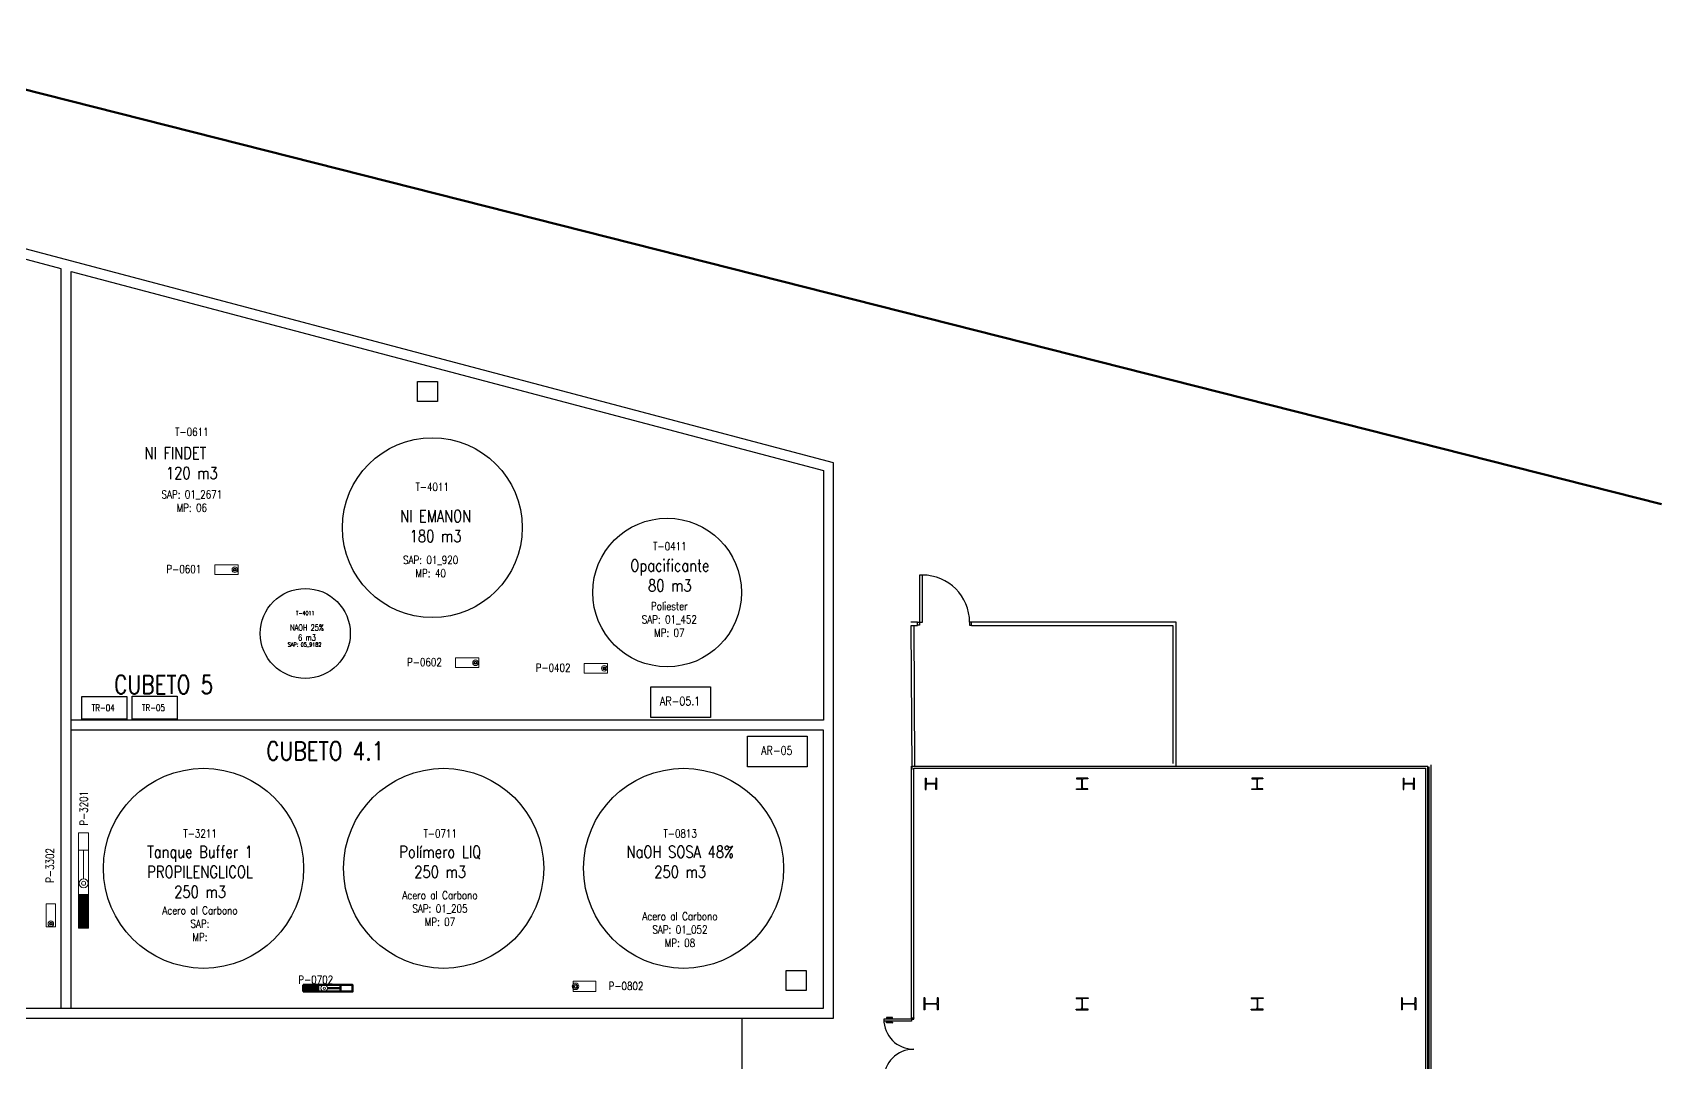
# Model space of a CAD drawing. Header units: millimetres. Extents: x 193743 to 194604, y 95927 to 96224.
# Drawn here: x 194442.8 to 194567, y 96106.3 to 96184.9 of the extents above; entities that cross this region are included whole.
import ezdxf
from ezdxf.enums import TextEntityAlignment as Align

# ---------------------------------------------------------------- set-up
doc = ezdxf.new("R2010")
doc.units = ezdxf.units.MM
for name, color, linetype in [('alcantarillas', 4, 'Continuous'), ('BASE-CUBETOS', 7, 'Continuous'), ('BASE-EDIFICIO PROCESO', 252, 'Continuous'), ('BASE-EDIFICO PROCESO PILARES', 252, 'Continuous'), ('BASE-ISLETAS', 7, 'Continuous'), ('BASE-SALA ELECTRICA', 252, 'Continuous'), ('BASE-TANQUES', 7, 'Continuous'), ('BASE-TANQUES TEXTO DETALLES', 7, 'Continuous'), ('BASE-TANQUES TEXTO DETALLES-2', 7, 'Continuous'), ('BASE-VALLADO', 7, 'Continuous')]:
    doc.layers.add(name, color=color, linetype=linetype)
for name, color, linetype, lineweight in [('BASE-BOMBAS', 7, 'Continuous', 0), ('BASE-BOMBAS TEXTO', 7, 'Continuous', 0), ('BASE-TANQUES TEXTO', 7, 'Continuous', 0)]:
    doc.layers.add(name, color=color, linetype=linetype, lineweight=lineweight)
doc.styles.add('PY1', font='ROMANS.shx', dxfattribs={"width": 0.8})

# ---------------------------------------------------------------- blocks, each defined once
blk = doc.blocks.new('3.12')
at = {"layer": 'BASE-BOMBAS'}
blk.add_lwpolyline([(-62, 132.5), (511, 132.5), (511, -132.5), (-62, -132.5)], close=True, dxfattribs=at)
for radius in [82.5, 51, 30.1]:
    blk.add_circle((0, 0), radius, dxfattribs=at)
blk = doc.blocks.new('3.20-5.5')
at = {"layer": 'BASE-BOMBAS'}
blk.add_lwpolyline([(-80, -120), (500, -120), (500, 120), (-80, 120)], close=True, dxfattribs=at)
for radius in [70, 38, 21.2]:
    blk.add_circle((0, 0), radius, dxfattribs=at)
blk = doc.blocks.new('HEB360')
for p, q in [((90.216, -149.64), (90.516, -149.64)), ((90.216, -149.64), (90.216, -149.662)), ((90.216, -149.662), (90.333, -149.662)), ((90.36, -149.95), (90.36, -149.689)), ((90.372, -149.95), (90.372, -149.689)), ((90.399, -149.662), (90.516, -149.662)), ((90.516, -149.64), (90.516, -149.662)), ((90.216, -149.977), (90.333, -149.977)), ((90.216, -149.977), (90.216, -150)), ((90.216, -150), (90.516, -150)), ((90.399, -149.977), (90.516, -149.977)), ((90.516, -149.977), (90.516, -150))]:
    blk.add_line(p, q)
for centre, start, end in [((90.333, -149.689), 0, 90), ((90.399, -149.689), 90, 180), ((90.333, -149.95), 270, 0), ((90.399, -149.95), 180, 270)]:
    blk.add_arc(centre, 0.027, start, end)
blk = doc.blocks.new('HEB280')
for p, q in [((0, 0.28), (0.28, 0.28)), ((0, 0.28), (0, 0.262)), ((0, 0.262), (0.111, 0.262)), ((0, 0), (0, 0.018)), ((0, 0.018), (0.111, 0.018)), ((0, 0), (0.28, 0)), ((0.135, 0.238), (0.135, 0.042)), ((0.145, 0.238), (0.145, 0.042)), ((0.28, 0.262), (0.169, 0.262)), ((0.28, 0.018), (0.169, 0.018)), ((0.28, 0.28), (0.28, 0.262)), ((0.28, 0), (0.28, 0.018))]:
    blk.add_line(p, q)
for centre, start, end in [((0.111, 0.238), 0.4189, 89.5811), ((0.111, 0.042), 270.4189, 359.5811), ((0.169, 0.238), 90.4189, 179.5811), ((0.169, 0.042), 180.4189, 269.5811)]:
    blk.add_arc(centre, 0.0242, start, end)
blk = doc.blocks.new('HEB300')
for p, q in [((0, 0.3), (0.3, 0.3)), ((0, 0.3), (0, 0.281)), ((0, 0.281), (0.1175, 0.281)), ((0, 0.019), (0.1175, 0.019)), ((0, 0), (0, 0.019)), ((0, 0), (0.3, 0)), ((0.1445, 0.254), (0.1445, 0.046)), ((0.1555, 0.254), (0.1555, 0.046)), ((0.3, 0.281), (0.1825, 0.281)), ((0.3, 0.019), (0.1825, 0.019)), ((0.3, 0.3), (0.3, 0.281)), ((0.3, 0), (0.3, 0.019))]:
    blk.add_line(p, q)
for centre, start, end in [((0.1175, 0.254), 0, 90), ((0.1175, 0.046), 270, 0), ((0.1825, 0.254), 90, 180), ((0.1825, 0.046), 180, 270)]:
    blk.add_arc(centre, 0.027, start, end)
blk = doc.blocks.new('P-0101')
at = {"layer": 'BASE-BOMBAS'}
for p, q in [((114.3, 830), (-114.3, 830)), ((0, 114.3), (0, 830))]:
    blk.add_line(p, q, dxfattribs=at)
at = {"layer": 'BASE-BOMBAS', "color": 252}
for p, q in [((-125, -1122), (-125, -280)), ((-125, -300), (125, -300)), ((-125, -320), (125, -320)), ((-125, -340), (125, -340)), ((-125, -360), (125, -360)), ((-125, -380), (125, -380)), ((-125, -400), (125, -400)), ((125, -280), (125, -1122)), ((-125, -420), (125, -420)), ((-125, -440), (125, -440)), ((-125, -460), (125, -460)), ((-125, -480), (125, -480)), ((-125, -500), (125, -500)), ((-125, -520), (125, -520)), ((-125, -540), (125, -540)), ((-125, -560), (125, -560)), ((-125, -580), (125, -580)), ((-125, -600), (125, -600)), ((-125, -620), (125, -620)), ((-125, -640), (125, -640)), ((-125, -660), (125, -660)), ((-125, -680), (125, -680)), ((-125, -700), (125, -700)), ((-125, -720), (125, -720)), ((-125, -740), (125, -740)), ((-125, -760), (125, -760)), ((-125, -780), (125, -780)), ((-125, -800), (125, -800)), ((-125, -820), (125, -820)), ((-125, -840), (125, -840)), ((-125, -860), (125, -860)), ((-125, -880), (125, -880)), ((-125, -900), (125, -900)), ((-125, -920), (125, -920)), ((-125, -940), (125, -940)), ((-125, -960), (125, -960)), ((-125, -980), (125, -980)), ((-125, -1000), (125, -1000)), ((-125, -1020), (125, -1020)), ((-125, -1040), (125, -1040)), ((-125, -1060), (125, -1060)), ((-125, -1080), (125, -1080)), ((-125, -1100), (125, -1100)), ((-125, -1120), (125, -1120)), ((125, -1122), (-125, -1122))]:
    blk.add_line(p, q, dxfattribs=at)
at = {"layer": 'BASE-BOMBAS', "color": 252, "extrusion": (0, 0, -1), "flags": 128}
blk.add_lwpolyline([(-114.3, 830), (-125, 830), (-125, 1260), (125, 1260), (125, 830), (114.3, 830)], dxfattribs=at)
at = {"layer": 'BASE-BOMBAS', "extrusion": (0, 0, -1), "flags": 128}
blk.add_lwpolyline([(125, 830), (125, -280), (-125, -280), (-125, 830)], dxfattribs=at)
at = {"layer": 'BASE-BOMBAS'}
blk.add_circle((0, 0), 114.3, dxfattribs=at)
at = {"layer": 'BASE-BOMBAS', "extrusion": (0, 0, -1)}
blk.add_circle((0, 0), 50, dxfattribs=at)
blk = doc.blocks.new('P-0702')
at = {"layer": 'BASE-BOMBAS', "color": 252, "lineweight": 100}
for p, q in [((-157, 82.5), (-529, 82.5)), ((-529, -82.5), (-529, 82.5)), ((-517, 82.5), (-517, -82.5)), ((-497, 82.5), (-497, -82.5)), ((-477, 82.5), (-477, -82.5)), ((-457, 82.5), (-457, -82.5)), ((-437, 82.5), (-437, -82.5)), ((-417, 82.5), (-417, -82.5)), ((-397, 82.5), (-397, -82.5)), ((-377, 82.5), (-377, -82.5)), ((-357, 82.5), (-357, -82.5)), ((-337, 82.5), (-337, -82.5)), ((-317, 82.5), (-317, -82.5)), ((-297, 82.5), (-297, -82.5)), ((-277, 82.5), (-277, -82.5)), ((-257, 82.5), (-257, -82.5)), ((-237, 82.5), (-237, -82.5)), ((-217, 82.5), (-217, -82.5)), ((-197, 82.5), (-197, -82.5)), ((-177, 82.5), (-177, -82.5)), ((-157, -82.5), (-529, -82.5))]:
    blk.add_line(p, q, dxfattribs=at)
at = {"layer": 'BASE-BOMBAS', "lineweight": 100}
for p, q in [((82.5, 0), (409, 0)), ((409, -21.08), (409, 21.08))]:
    blk.add_line(p, q, dxfattribs=at)
at = {"layer": 'BASE-BOMBAS', "lineweight": 100, "extrusion": (0, 0, -1), "flags": 128}
blk.add_lwpolyline([(-409, 82.5), (157, 82.5), (157, -82.5), (-409, -82.5)], dxfattribs=at)
at = {"layer": 'BASE-BOMBAS', "color": 252, "lineweight": 100, "extrusion": (0, 0, -1), "flags": 128}
blk.add_lwpolyline([(-409, -21.08), (-409, -82.5), (-709, -82.5), (-709, 82.5), (-409, 82.5), (-409, 21.08)], dxfattribs=at)
at = {"layer": 'BASE-BOMBAS'}
for radius in [82.5, 30.15]:
    blk.add_circle((0, 0), radius, dxfattribs=at)

msp = doc.modelspace()

# ---------------------------------------------------------------- linework, layer by layer
at = {"color": 252}
for p, q in [((194509.85, 96109.61, 0), (194509.85, 96128.91, 0)), ((194509.85, 96128.91, 0), (194549.21, 96128.91, 0)), ((194549.21, 96023.34, 0), (194549.21, 96128.91, 0)), ((194549.3, 96023.44, -0.32), (194549.3, 96128.86, -0.32)), ((194549.46, 96023.44, -0.32), (194549.46, 96129.01, -0.32)), ((194510.01, 96109.61, 0), (194510.01, 96128.75, 0)), ((194510.01, 96128.75, 0), (194549.06, 96128.75, 0)), ((194549.06, 96023.34, 0), (194549.06, 96128.75, 0))]:
    msp.add_line(p, q, dxfattribs=at)
at = {"ltscale": 3}
for points in [[(194446.57, 96134.24), (194450, 96134.24), (194450, 96132.49), (194446.57, 96132.49)], [(194450.41, 96134.25), (194453.83, 96134.25), (194453.83, 96132.5), (194450.41, 96132.5)], [(194489.96, 96134.97), (194494.51, 96134.97), (194494.51, 96132.63), (194489.96, 96132.63)], [(194497.33, 96131.19), (194501.89, 96131.19), (194501.89, 96128.86), (194497.33, 96128.86)]]:
    msp.add_lwpolyline(points, close=True, dxfattribs=at)
at = {"layer": 'alcantarillas', "ltscale": 3, "elevation": 0}
for points in [[(194472.18, 96158.25), (194473.7, 96158.25), (194473.7, 96156.72), (194472.18, 96156.72)], [(194500.27, 96113.32), (194501.8, 96113.32), (194501.8, 96111.79), (194500.27, 96111.79)]]:
    msp.add_lwpolyline(points, close=True, dxfattribs=at)
at = {"layer": 'BASE-CUBETOS', "color": 252}
for p, q in [((194445, 96166.86, 0), (194432.81, 96170.09, 0)), ((194503.9, 96152.06, 0), (194432.91, 96170.85, 0)), ((194445, 96110.44, 0), (194445, 96166.86, 0)), ((194445.76, 96110.44, 0), (194445.76, 96166.66, 0)), ((194445.76, 96166.66, 0), (194503.14, 96151.47, 0)), ((194503.14, 96151.47, 0), (194503.14, 96132.41, 0)), ((194503.9, 96109.68, 0), (194503.9, 96152.06, 0)), ((194503.14, 96132.41, 0), (194445.76, 96132.41, 0)), ((194503.14, 96131.65, 0), (194445.76, 96131.65, 0)), ((194503.14, 96110.44, 0), (194503.14, 96131.65, 0)), ((194404.88, 96110.44, 0), (194503.14, 96110.44, 0)), ((194404.12, 96109.68, 0), (194503.9, 96109.68, 0))]:
    msp.add_line(p, q, dxfattribs=at)
at = {"layer": 'BASE-EDIFICIO PROCESO', "color": 252}
for p, q in [((194510.01, 96109.61, 0), (194507.72, 96109.61, 0)), ((194509.85, 96109.61, 0), (194507.72, 96109.61, 0)), ((194509.85, 96109.45, 0), (194507.72, 96109.45, 0)), ((194508.04, 96109.62, 0), (194507.91, 96109.62, 0)), ((194507.91, 96109.62, 0), (194507.91, 96109.61, 0)), ((194508.04, 96109.45, 0), (194507.91, 96109.45, 0)), ((194507.91, 96109.45, 0), (194507.91, 96109.45, 0)), ((194507.94, 96109.73, 0), (194507.94, 96109.62, 0)), ((194508.37, 96109.73, 0), (194507.94, 96109.73, 0)), ((194507.94, 96109.33, 0), (194507.94, 96109.45, 0)), ((194508.37, 96109.33, 0), (194507.94, 96109.33, 0)), ((194508.01, 96109.67, 0), (194508.01, 96109.62, 0)), ((194508.37, 96109.67, 0), (194508.01, 96109.67, 0)), ((194508.01, 96109.39, 0), (194508.01, 96109.45, 0)), ((194508.37, 96109.39, 0), (194508.01, 96109.39, 0)), ((194508.04, 96109.62, 0), (194508.04, 96109.61, 0)), ((194508.04, 96109.45, 0), (194508.04, 96109.45, 0)), ((194508.38, 96109.69, 0), (194508.38, 96109.72, 0)), ((194508.38, 96109.38, 0), (194508.38, 96109.35, 0)), ((194509.85, 96109.72, 0), (194510.01, 96109.72, 0)), ((194509.85, 96109.61, 0), (194509.85, 96109.72, 0)), ((194509.85, 96109.61, 0), (194509.85, 96109.45, 0)), ((194509.85, 96109.61, 0), (194510.01, 96109.61, 0)), ((194510.01, 96109.72, 0), (194510.01, 96109.7, 0)), ((194510.01, 96109.61, 0), (194510.01, 96109.7, 0)), ((194510.01, 96109.7, 0), (194510.01, 96109.7, 0))]:
    msp.add_line(p, q, dxfattribs=at)
for centre, radius, start, end in [((194510.01, 96109.61, 0), 2.29, 180, 270), ((194508.37, 96109.72, 0), 0.0153, 359.9954, 89.9954), ((194508.37, 96109.69, 0), 0.0153, 269.9954, 359.9954), ((194508.37, 96109.38, 0), 0.0153, 359.9954, 89.9954), ((194508.37, 96109.35, 0), 0.0153, 269.9954, 359.9954), ((194510.01, 96105.03, 0), 2.29, 90, 180)]:
    msp.add_arc(centre, radius, start, end, dxfattribs=at)
at = {"layer": 'BASE-ISLETAS', "color": 252, "elevation": 0}
msp.add_lwpolyline([(194404.73, 96109.68), (194496.91, 96109.68), (194496.91, 96094.24), (194404.73, 96094.24)], close=True, dxfattribs=at)
at = {"layer": 'BASE-SALA ELECTRICA', "color": 252}
for p, q in [((194510.67, 96143.49, 0), (194510.45, 96143.49, 0)), ((194510.45, 96143.49, 0), (194510.45, 96139.89, 0)), ((194510.67, 96139.89, 0), (194510.67, 96143.49, 0)), ((194510.3, 96139.89, 0), (194509.79, 96139.89, 0)), ((194509.79, 96139.63, 0), (194509.86, 96128.66, 0)), ((194510.04, 96139.63, 0), (194509.79, 96139.63, 0)), ((194510.04, 96139.64, 0), (194510.3, 96139.64, 0)), ((194510.1, 96128.91, 0), (194510.04, 96139.63, 0)), ((194510.3, 96139.67, 0), (194510.3, 96139.89, 0)), ((194510.3, 96139.89, 0), (194510.45, 96139.89, 0)), ((194510.3, 96139.64, 0), (194510.3, 96139.89, 0)), ((194510.45, 96139.67, 0), (194510.3, 96139.67, 0)), ((194510.45, 96139.89, 0), (194510.45, 96139.67, 0)), ((194510.45, 96139.89, 0), (194510.67, 96139.89, 0)), ((194514.42, 96139.89, 0), (194514.27, 96139.89, 0)), ((194514.27, 96139.89, 0), (194514.27, 96139.67, 0)), ((194514.27, 96139.67, 0), (194514.42, 96139.67, 0)), ((194530.01, 96139.89, 0), (194514.42, 96139.89, 0)), ((194514.42, 96139.67, 0), (194514.42, 96139.89, 0)), ((194514.42, 96139.64, 0), (194514.42, 96139.89, 0)), ((194514.42, 96139.64, 0), (194529.76, 96139.64, 0)), ((194529.76, 96139.64, 0), (194529.76, 96129.12, 0)), ((194530.01, 96128.91, 0), (194530.01, 96139.89, 0))]:
    msp.add_line(p, q, dxfattribs=at)
msp.add_arc((194510.67, 96139.89, 0), 3.6, 0, 90, dxfattribs=at)
at = {"layer": 'BASE-TANQUES', "color": 252}
for centre, radius in [((194473.3, 96147.11, 0), 6.86), ((194491.2, 96142.16, 0), 5.67), ((194463.61, 96139.04), 3.43), ((194455.85, 96121.12, 0), 7.63), ((194474.16, 96121.12, 0), 7.63), ((194492.46, 96121.12, 0), 7.63)]:
    msp.add_circle(centre, radius, dxfattribs=at)
at = {"layer": 'BASE-VALLADO', "color": 252, "lineweight": 100, "elevation": 0, "flags": 128}
msp.add_lwpolyline([(194567.02, 96148.9), (194425.07, 96184.88)], dxfattribs=at)

# ---------------------------------------------------------------- block references
at = {"layer": 'BASE-BOMBAS', "color": 252, "xscale": 0.00305071382962129, "yscale": 0.00305071382962129, "zscale": 0.00305071382962129}
for p, rotation in [((194458.24, 96143.9, 0), 180), ((194476.59, 96136.8, 0), 180), ((194486.41, 96136.38, 0), 180), ((194444.21, 96116.89, 0), 90)]:
    msp.add_blockref('3.20-5.5', p, dxfattribs=dict(at, rotation=rotation))
for name, p in [('P-0101', (194446.71, 96119.98, 0)), ('P-0702', (194465.06, 96111.97, 0)), ('3.12', (194484.22, 96112.12, 0))]:
    msp.add_blockref(name, p, dxfattribs=at)
at = {"layer": 'BASE-EDIFICO PROCESO PILARES', "color": 252, "xscale": 3.05071382962129, "yscale": 3.05071382962129, "zscale": 3.05071382962129}
for name, p, rotation in [('HEB280', (194510.89, 96127.99, 0), 270), ('HEB280', (194523.28, 96127.99, 0), 180), ('HEB280', (194536.64, 96127.99, 0), 180), ('HEB280', (194547.32, 96127.99, 0), 270), ('HEB360', (194968.38, 96386.47, 0), 270), ('HEB360', (195004.8, 96386.47, 0), 270)]:
    msp.add_blockref(name, p, dxfattribs=dict(at, rotation=rotation))
for p in [(194522.39, 96110.33, 0), (194535.75, 96110.33, 0)]:
    msp.add_blockref('HEB300', p, dxfattribs=at)

# ---------------------------------------------------------------- texts
at = {"layer": 'BASE-BOMBAS TEXTO', "color": 252, "style": 'PY1', "width": 0.8}
for s, p in [('P-0601', (194453.02, 96143.64, 0)), ('P-0602', (194471.37, 96136.54, 0)), ('P-0402', (194481.18, 96136.12, 0)), ('P-0802', (194486.74, 96111.84, 0))]:
    msp.add_text(s, height=0.61, dxfattribs=at).set_placement(p)
for s, rotation, p in [('P-3201', 90, (194447.02, 96124.37, 0)), ('P-3302', 90, (194444.44, 96120.01, 0)), ('P-0702', 0.001, (194463.08, 96112.32, 0))]:
    msp.add_text(s, height=0.61, rotation=rotation, dxfattribs=at).set_placement(p)
at = {"layer": 'BASE-TANQUES TEXTO', "color": 252, "style": 'PY1', "width": 0.8}
for s, height, p in [('T-0611', 0.61, (194454.96, 96154.11, 0)), ('T-4011', 0.61, (194473.29, 96149.91, 0)), ('T-0411', 0.61, (194491.41, 96145.38, 0)), ('T-4011', 0.305, (194463.61, 96140.44)), ('T-3211', 0.61, (194455.59, 96123.47, 0)), ('T-0711', 0.61, (194473.9, 96123.47, 0)), ('T-0813', 0.61, (194492.2, 96123.47, 0))]:
    msp.add_text(s, height=height, dxfattribs=at).set_placement(p, align=Align.CENTER)
at = {"layer": 'BASE-TANQUES TEXTO', "color": 1, "style": 'PY1', "width": 0.8}
for s, p in [('CUBETO 5', (194452.81, 96134.43, 0)), ('CUBETO 4.1', (194465.13, 96129.37, 0))]:
    msp.add_text(s, height=1.403, dxfattribs=at).set_placement(p, align=Align.CENTER)
at = {"layer": 'BASE-TANQUES TEXTO DETALLES', "color": 252, "attachment_point": 2, "style": 'PY1'}
for s, insert, char_height, width in [('{\\C8;NI FINDET      }120 m3', (194454.96, 96153.26, 0), 0.9152, 10.3308), ('NI EMANON\\P180 m3', (194473.55, 96148.45, 0), 0.915, 8.9482), ('Opacificante\\P80 m3', (194491.41, 96144.68, 0), 0.9152, 8.9482), ('NAOH 25%\\P6 m3', (194463.74, 96139.71, 0), 0.458, 4.4741), ('Tanque Buffer 1\\PPROPILENGLICOL\\P250 m3', (194455.59, 96122.83, 0), 0.9152, 8.9482), ('{\\C8;Polímero LIQ}\\P250 m3', (194473.9, 96122.83, 0), 0.9152, 9.9083), ('NaOH SOSA 48%\\P250 m3', (194492.2, 96122.83, 0), 0.9152, 8.9482)]:
    msp.add_mtext(s, dxfattribs=dict(at, insert=insert, char_height=char_height, width=width))
at = {"layer": 'BASE-TANQUES TEXTO DETALLES', "attachment_point": 2, "style": 'PY1'}
for s, insert, char_height, width in [('AR-05.1', (194492.19, 96134.21, 0), 0.662, 6.4736), ('TR-04', (194448.2, 96133.61, 0), 0.498, 4.8676), ('TR-05', (194452.03, 96133.62, 0), 0.498, 4.8676), ('AR-05', (194499.57, 96130.44, 0), 0.662, 6.4736)]:
    msp.add_mtext(s, dxfattribs=dict(at, insert=insert, char_height=char_height, width=width))
at = {"layer": 'BASE-TANQUES TEXTO DETALLES-2', "color": 252, "attachment_point": 2, "style": 'PY1'}
for s, insert, char_height, width in [('SAP: 01_2671\\PMP: 06', (194454.96, 96149.95, 0), 0.6101, 9.1521), ('SAP: 01_920  \\PMP: 40', (194473.17, 96144.95, 0), 0.6101, 9.1521), ('Poliester\\PSAP: 01_452\\PMP: 07', (194491.37, 96141.43, 0), 0.6101, 9.1521), ('SAP: 05_9182', (194463.56, 96138.34), 0.3051, 4.5761), ('Acero al Carbono\\PSAP: 01_205\\PMP: 07', (194473.88, 96119.37, 0), 0.6101, 9.1521), ('Acero al Carbono\\PSAP: \\PMP:', (194455.58, 96118.22, 0), 0.6101, 9.1521), ('Acero al Carbono\\PSAP: 01_052\\PMP: 08', (194492.18, 96117.77, 0), 0.6101, 9.1521)]:
    msp.add_mtext(s, dxfattribs=dict(at, insert=insert, char_height=char_height, width=width))

doc.saveas('drawing.dxf')
